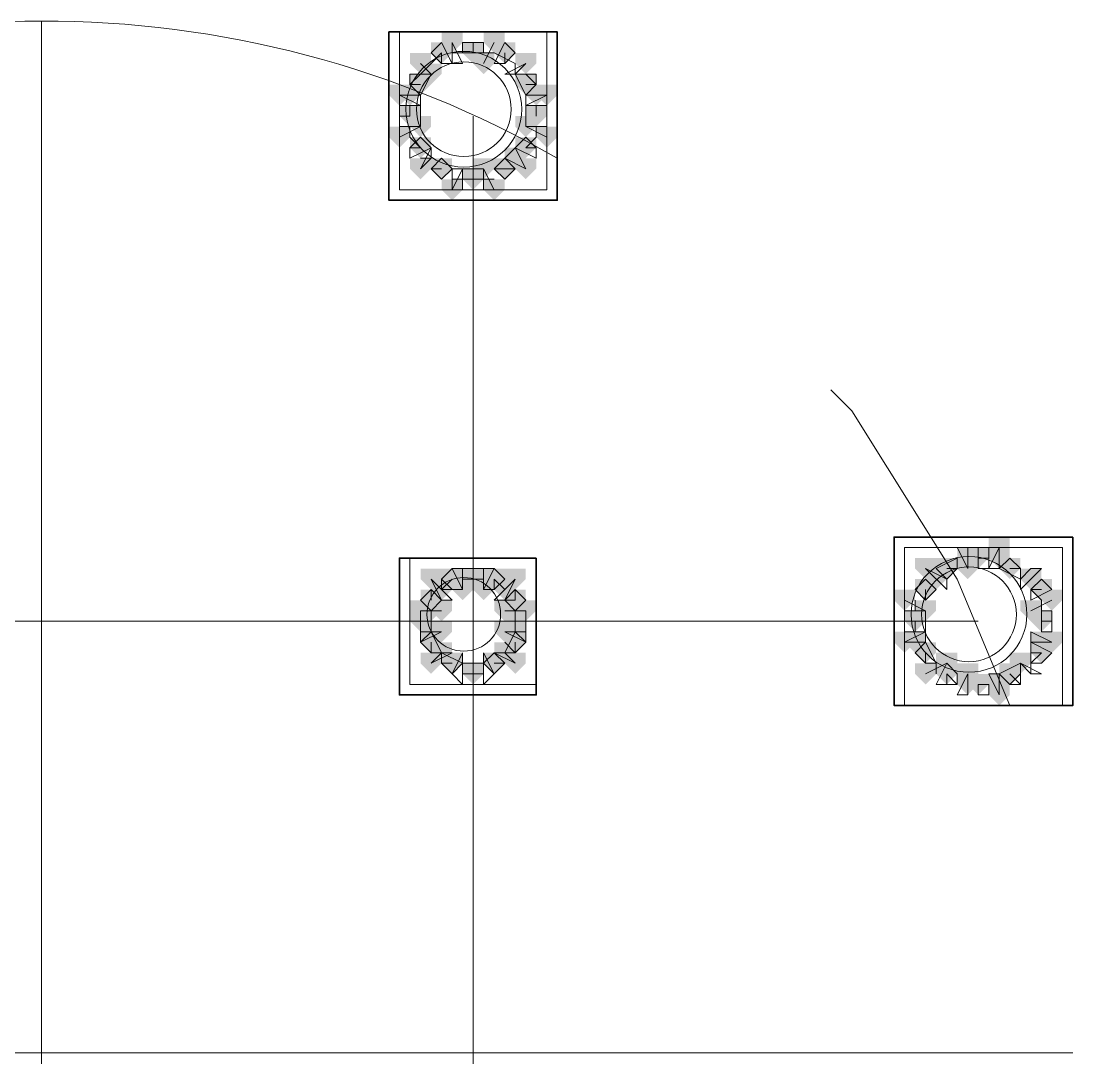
# Model space of a CAD drawing. Header units: millimetres. Extents: x 2315 to 4619, y 1334 to 1897.
# Drawn here: x 4045.9 to 4052.01, y 1541.67 to 1547.68 of the extents above; entities that cross this region are included whole.
import ezdxf

# ---------------------------------------------------------------- set-up
doc = ezdxf.new("R2010")
doc.units = ezdxf.units.MM
for name, color, linetype, true_color in [('PDF_10', 7, 'Continuous', 0x00b85c), ('PDF_AXIS', 7, 'Continuous', 0x00b85c), ('PDF_柱构件', 7, 'Continuous', 0x00b85c), ('PDF_转运站初步方案', 7, 'Continuous', 0x00b85c)]:
    doc.layers.add(name, color=color, linetype=linetype, true_color=true_color)
doc.layers.add('PDF_中心线层', color=1, linetype='Continuous')
doc.layers.add('PDF_粗实线层', color=7, linetype='Continuous')

msp = doc.modelspace()

# ---------------------------------------------------------------- hatches: boundary and pattern name
at = {"layer": 'PDF_10', "transparency": 33554559}
for points in [[(4048.3442, 1547.5601), (4048.2831, 1547.5601), (4048.2831, 1547.499), (4048.3442, 1547.4379), (4048.4053, 1547.499), (4048.4053, 1547.5601)], [(4048.3442, 1547.5601), (4048.2831, 1547.5601), (4048.2831, 1547.499), (4048.3442, 1547.4379), (4048.4053, 1547.499), (4048.4053, 1547.5601)], [(4048.5274, 1547.5601), (4048.4664, 1547.5601), (4048.4664, 1547.499), (4048.5274, 1547.4379), (4048.5885, 1547.499), (4048.5885, 1547.5601)], [(4048.5274, 1547.5601), (4048.4664, 1547.5601), (4048.4664, 1547.499), (4048.5274, 1547.4379), (4048.5885, 1547.499), (4048.5885, 1547.5601)], [(4048.7107, 1547.5601), (4048.6496, 1547.5601), (4048.6496, 1547.499), (4048.7107, 1547.4379), (4048.7718, 1547.499), (4048.7718, 1547.5601)], [(4048.7107, 1547.5601), (4048.6496, 1547.5601), (4048.6496, 1547.499), (4048.7107, 1547.4379), (4048.7718, 1547.499), (4048.7718, 1547.5601)], [(4048.222, 1547.3768), (4048.161, 1547.3768), (4048.161, 1547.3157), (4048.222, 1547.2547), (4048.2831, 1547.3157), (4048.2831, 1547.3768)], [(4048.222, 1547.3768), (4048.161, 1547.3768), (4048.161, 1547.3157), (4048.222, 1547.2547), (4048.2831, 1547.3157), (4048.2831, 1547.3768)], [(4048.8328, 1547.3768), (4048.7718, 1547.3768), (4048.7718, 1547.3157), (4048.8328, 1547.2547), (4048.8939, 1547.3157), (4048.8939, 1547.3768)], [(4048.8328, 1547.3768), (4048.7718, 1547.3768), (4048.7718, 1547.3157), (4048.8328, 1547.2547), (4048.8939, 1547.3157), (4048.8939, 1547.3768)], [(4048.161, 1547.1936), (4048.0999, 1547.1936), (4048.0999, 1547.1325), (4048.161, 1547.0714), (4048.222, 1547.1325), (4048.222, 1547.1936)], [(4048.161, 1547.1936), (4048.0999, 1547.1936), (4048.0999, 1547.1325), (4048.161, 1547.0714), (4048.222, 1547.1325), (4048.222, 1547.1936)], [(4048.8939, 1547.1936), (4048.8328, 1547.1936), (4048.8328, 1547.1325), (4048.8939, 1547.0714), (4048.955, 1547.1325), (4048.955, 1547.1936)], [(4048.8939, 1547.1936), (4048.8328, 1547.1936), (4048.8328, 1547.1325), (4048.8939, 1547.0714), (4048.955, 1547.1325), (4048.955, 1547.1936)], [(4048.8939, 1547.1936), (4048.8328, 1547.1936), (4048.8328, 1547.1325), (4048.8939, 1547.0714), (4048.955, 1547.1325), (4048.955, 1547.1936)], [(4048.222, 1547.0103), (4048.161, 1547.0103), (4048.161, 1546.9493), (4048.222, 1546.8882), (4048.2831, 1546.9493), (4048.2831, 1547.0103)], [(4048.222, 1547.0103), (4048.161, 1547.0103), (4048.161, 1546.9493), (4048.222, 1546.8882), (4048.2831, 1546.9493), (4048.2831, 1547.0103)], [(4048.8328, 1547.0103), (4048.7718, 1547.0103), (4048.7718, 1546.9493), (4048.8328, 1546.8882), (4048.8939, 1546.9493), (4048.8939, 1547.0103)], [(4048.8328, 1547.0103), (4048.7718, 1547.0103), (4048.7718, 1546.9493), (4048.8328, 1546.8882), (4048.8939, 1546.9493), (4048.8939, 1547.0103)], [(4048.3442, 1546.8882), (4048.2831, 1546.8882), (4048.2831, 1546.8271), (4048.3442, 1546.766), (4048.4053, 1546.8271), (4048.4053, 1546.8882)], [(4048.3442, 1546.8882), (4048.2831, 1546.8882), (4048.2831, 1546.8271), (4048.3442, 1546.766), (4048.4053, 1546.8271), (4048.4053, 1546.8882)], [(4048.3442, 1546.8882), (4048.2831, 1546.8882), (4048.2831, 1546.8271), (4048.3442, 1546.766), (4048.4053, 1546.8271), (4048.4053, 1546.8882)], [(4048.7107, 1546.8882), (4048.6496, 1546.8882), (4048.6496, 1546.8271), (4048.7107, 1546.766), (4048.7718, 1546.8271), (4048.7718, 1546.8882)], [(4048.7107, 1546.8882), (4048.6496, 1546.8882), (4048.6496, 1546.8271), (4048.7107, 1546.766), (4048.7718, 1546.8271), (4048.7718, 1546.8882)], [(4048.7107, 1546.8882), (4048.6496, 1546.8882), (4048.6496, 1546.8271), (4048.7107, 1546.766), (4048.7718, 1546.8271), (4048.7718, 1546.8882)], [(4048.5274, 1546.8271), (4048.4664, 1546.8271), (4048.4664, 1546.766), (4048.5274, 1546.7049), (4048.5885, 1546.766), (4048.5885, 1546.8271)], [(4048.5274, 1546.8271), (4048.4664, 1546.8271), (4048.4664, 1546.766), (4048.5274, 1546.7049), (4048.5885, 1546.766), (4048.5885, 1546.8271)], [(4048.5274, 1546.8271), (4048.4664, 1546.8271), (4048.4664, 1546.766), (4048.5274, 1546.7049), (4048.5885, 1546.766), (4048.5885, 1546.8271)], [(4051.4593, 1544.6282), (4051.3983, 1544.6282), (4051.3983, 1544.5671), (4051.4593, 1544.506), (4051.5204, 1544.5671), (4051.5204, 1544.6282)], [(4051.4593, 1544.6282), (4051.3983, 1544.6282), (4051.3983, 1544.5671), (4051.4593, 1544.506), (4051.5204, 1544.5671), (4051.5204, 1544.6282)], [(4051.4593, 1544.6282), (4051.3983, 1544.6282), (4051.3983, 1544.5671), (4051.4593, 1544.506), (4051.5204, 1544.5671), (4051.5204, 1544.6282)], [(4051.2761, 1544.5671), (4051.215, 1544.5671), (4051.215, 1544.506), (4051.2761, 1544.4449), (4051.3372, 1544.506), (4051.3372, 1544.5671)], [(4051.2761, 1544.5671), (4051.215, 1544.5671), (4051.215, 1544.506), (4051.2761, 1544.4449), (4051.3372, 1544.506), (4051.3372, 1544.5671)], [(4051.2761, 1544.5671), (4051.215, 1544.5671), (4051.215, 1544.506), (4051.2761, 1544.4449), (4051.3372, 1544.506), (4051.3372, 1544.5671)], [(4051.6426, 1544.5671), (4051.5815, 1544.5671), (4051.5815, 1544.506), (4051.6426, 1544.4449), (4051.7037, 1544.506), (4051.7037, 1544.5671)], [(4051.6426, 1544.5671), (4051.5815, 1544.5671), (4051.5815, 1544.506), (4051.6426, 1544.4449), (4051.7037, 1544.506), (4051.7037, 1544.5671)], [(4048.4053, 1544.506), (4048.3442, 1544.506), (4048.3442, 1544.4449), (4048.4053, 1544.3839), (4048.4664, 1544.4449), (4048.4664, 1544.506)], [(4048.4053, 1544.506), (4048.3442, 1544.506), (4048.3442, 1544.4449), (4048.4053, 1544.3839), (4048.4664, 1544.4449), (4048.4664, 1544.506)], [(4048.5274, 1544.506), (4048.4664, 1544.506), (4048.4664, 1544.4449), (4048.5274, 1544.3839), (4048.5885, 1544.4449), (4048.5885, 1544.506)], [(4048.5274, 1544.506), (4048.4664, 1544.506), (4048.4664, 1544.4449), (4048.5274, 1544.3839), (4048.5885, 1544.4449), (4048.5885, 1544.506)], [(4048.6496, 1544.506), (4048.5885, 1544.506), (4048.5885, 1544.4449), (4048.6496, 1544.3839), (4048.7107, 1544.4449), (4048.7107, 1544.506)], [(4048.6496, 1544.506), (4048.5885, 1544.506), (4048.5885, 1544.4449), (4048.6496, 1544.3839), (4048.7107, 1544.4449), (4048.7107, 1544.506)], [(4051.1539, 1544.4449), (4051.0929, 1544.4449), (4051.0929, 1544.3839), (4051.1539, 1544.3228), (4051.215, 1544.3839), (4051.215, 1544.4449)], [(4051.1539, 1544.4449), (4051.0929, 1544.4449), (4051.0929, 1544.3839), (4051.1539, 1544.3228), (4051.215, 1544.3839), (4051.215, 1544.4449)], [(4051.1539, 1544.4449), (4051.0929, 1544.4449), (4051.0929, 1544.3839), (4051.1539, 1544.3228), (4051.215, 1544.3839), (4051.215, 1544.4449)], [(4051.8258, 1544.4449), (4051.7647, 1544.4449), (4051.7647, 1544.3839), (4051.8258, 1544.3228), (4051.8869, 1544.3839), (4051.8869, 1544.4449)], [(4051.8258, 1544.4449), (4051.7647, 1544.4449), (4051.7647, 1544.3839), (4051.8258, 1544.3228), (4051.8869, 1544.3839), (4051.8869, 1544.4449)], [(4048.2831, 1544.3839), (4048.222, 1544.3839), (4048.222, 1544.3228), (4048.2831, 1544.2617), (4048.3442, 1544.3228), (4048.3442, 1544.3839)], [(4048.2831, 1544.3839), (4048.222, 1544.3839), (4048.222, 1544.3228), (4048.2831, 1544.2617), (4048.3442, 1544.3228), (4048.3442, 1544.3839)], [(4048.2831, 1544.3839), (4048.222, 1544.3839), (4048.222, 1544.3228), (4048.2831, 1544.2617), (4048.3442, 1544.3228), (4048.3442, 1544.3839)], [(4048.7718, 1544.3839), (4048.7107, 1544.3839), (4048.7107, 1544.3228), (4048.7718, 1544.2617), (4048.8328, 1544.3228), (4048.8328, 1544.3839)], [(4048.7718, 1544.3839), (4048.7107, 1544.3839), (4048.7107, 1544.3228), (4048.7718, 1544.2617), (4048.8328, 1544.3228), (4048.8328, 1544.3839)], [(4048.222, 1544.2617), (4048.161, 1544.2617), (4048.161, 1544.2006), (4048.222, 1544.1395), (4048.2831, 1544.2006), (4048.2831, 1544.2617)], [(4048.222, 1544.2617), (4048.161, 1544.2617), (4048.161, 1544.2006), (4048.222, 1544.1395), (4048.2831, 1544.2006), (4048.2831, 1544.2617)], [(4048.7718, 1544.2617), (4048.7107, 1544.2617), (4048.7107, 1544.2006), (4048.7718, 1544.1395), (4048.8328, 1544.2006), (4048.8328, 1544.2617)], [(4048.7718, 1544.2617), (4048.7107, 1544.2617), (4048.7107, 1544.2006), (4048.7718, 1544.1395), (4048.8328, 1544.2006), (4048.8328, 1544.2617)], [(4051.0929, 1544.2617), (4051.0318, 1544.2617), (4051.0318, 1544.2006), (4051.0929, 1544.1395), (4051.1539, 1544.2006), (4051.1539, 1544.2617)], [(4051.0929, 1544.2617), (4051.0318, 1544.2617), (4051.0318, 1544.2006), (4051.0929, 1544.1395), (4051.1539, 1544.2006), (4051.1539, 1544.2617)], [(4051.8258, 1544.2617), (4051.7647, 1544.2617), (4051.7647, 1544.2006), (4051.8258, 1544.1395), (4051.8869, 1544.2006), (4051.8869, 1544.2617)], [(4051.8258, 1544.2617), (4051.7647, 1544.2617), (4051.7647, 1544.2006), (4051.8258, 1544.1395), (4051.8869, 1544.2006), (4051.8869, 1544.2617)], [(4048.2831, 1544.1395), (4048.222, 1544.1395), (4048.222, 1544.0784), (4048.2831, 1544.0174), (4048.3442, 1544.0784), (4048.3442, 1544.1395)], [(4048.2831, 1544.1395), (4048.222, 1544.1395), (4048.222, 1544.0784), (4048.2831, 1544.0174), (4048.3442, 1544.0784), (4048.3442, 1544.1395)], [(4048.7718, 1544.1395), (4048.7107, 1544.1395), (4048.7107, 1544.0784), (4048.7718, 1544.0174), (4048.8328, 1544.0784), (4048.8328, 1544.1395)], [(4048.7718, 1544.1395), (4048.7107, 1544.1395), (4048.7107, 1544.0784), (4048.7718, 1544.0174), (4048.8328, 1544.0784), (4048.8328, 1544.1395)], [(4051.1539, 1544.0784), (4051.0929, 1544.0784), (4051.0929, 1544.0174), (4051.1539, 1543.9563), (4051.215, 1544.0174), (4051.215, 1544.0784)], [(4051.1539, 1544.0784), (4051.0929, 1544.0784), (4051.0929, 1544.0174), (4051.1539, 1543.9563), (4051.215, 1544.0174), (4051.215, 1544.0784)], [(4051.1539, 1544.0784), (4051.0929, 1544.0784), (4051.0929, 1544.0174), (4051.1539, 1543.9563), (4051.215, 1544.0174), (4051.215, 1544.0784)], [(4051.8258, 1544.0784), (4051.7647, 1544.0784), (4051.7647, 1544.0174), (4051.8258, 1543.9563), (4051.8869, 1544.0174), (4051.8869, 1544.0784)], [(4051.8258, 1544.0784), (4051.7647, 1544.0784), (4051.7647, 1544.0174), (4051.8258, 1543.9563), (4051.8869, 1544.0174), (4051.8869, 1544.0784)], [(4048.4053, 1544.0174), (4048.3442, 1544.0174), (4048.3442, 1543.9563), (4048.4053, 1543.8952), (4048.4664, 1543.9563), (4048.4664, 1544.0174)], [(4048.4053, 1544.0174), (4048.3442, 1544.0174), (4048.3442, 1543.9563), (4048.4053, 1543.8952), (4048.4664, 1543.9563), (4048.4664, 1544.0174)], [(4048.6496, 1544.0174), (4048.5885, 1544.0174), (4048.5885, 1543.9563), (4048.6496, 1543.8952), (4048.7107, 1543.9563), (4048.7107, 1544.0174)], [(4048.6496, 1544.0174), (4048.5885, 1544.0174), (4048.5885, 1543.9563), (4048.6496, 1543.8952), (4048.7107, 1543.9563), (4048.7107, 1544.0174)], [(4048.6496, 1544.0174), (4048.5885, 1544.0174), (4048.5885, 1543.9563), (4048.6496, 1543.8952), (4048.7107, 1543.9563), (4048.7107, 1544.0174)], [(4048.5274, 1543.9563), (4048.4664, 1543.9563), (4048.4664, 1543.8952), (4048.5274, 1543.8341), (4048.5885, 1543.8952), (4048.5885, 1543.9563)], [(4048.5274, 1543.9563), (4048.4664, 1543.9563), (4048.4664, 1543.8952), (4048.5274, 1543.8341), (4048.5885, 1543.8952), (4048.5885, 1543.9563)], [(4051.2761, 1543.9563), (4051.215, 1543.9563), (4051.215, 1543.8952), (4051.2761, 1543.8341), (4051.3372, 1543.8952), (4051.3372, 1543.9563)], [(4051.2761, 1543.9563), (4051.215, 1543.9563), (4051.215, 1543.8952), (4051.2761, 1543.8341), (4051.3372, 1543.8952), (4051.3372, 1543.9563)], [(4051.6426, 1543.9563), (4051.5815, 1543.9563), (4051.5815, 1543.8952), (4051.6426, 1543.8341), (4051.7037, 1543.8952), (4051.7037, 1543.9563)], [(4051.6426, 1543.9563), (4051.5815, 1543.9563), (4051.5815, 1543.8952), (4051.6426, 1543.8341), (4051.7037, 1543.8952), (4051.7037, 1543.9563)], [(4051.4593, 1543.8952), (4051.3983, 1543.8952), (4051.3983, 1543.8341), (4051.4593, 1543.773), (4051.5204, 1543.8341), (4051.5204, 1543.8952)], [(4051.4593, 1543.8952), (4051.3983, 1543.8952), (4051.3983, 1543.8341), (4051.4593, 1543.773), (4051.5204, 1543.8341), (4051.5204, 1543.8952)]]:
    msp.add_hatch(color=256, dxfattribs=at).paths.add_polyline_path(points)
at = {"layer": 'PDF_柱构件', "transparency": 33554559}
for points in [[(4048.4053, 1547.6211), (4048.3442, 1547.6211), (4048.3442, 1547.5601), (4048.4053, 1547.499), (4048.4664, 1547.5601), (4048.4664, 1547.6211)], [(4048.6496, 1547.6211), (4048.5885, 1547.6211), (4048.5885, 1547.5601), (4048.6496, 1547.499), (4048.7107, 1547.5601), (4048.7107, 1547.6211)], [(4048.222, 1547.499), (4048.161, 1547.499), (4048.161, 1547.4379), (4048.222, 1547.3768), (4048.2831, 1547.4379), (4048.2831, 1547.499)], [(4048.5885, 1547.499), (4048.5274, 1547.499), (4048.5274, 1547.4379), (4048.5885, 1547.3768), (4048.6496, 1547.4379), (4048.6496, 1547.499)], [(4048.8328, 1547.499), (4048.7718, 1547.499), (4048.7718, 1547.4379), (4048.8328, 1547.3768), (4048.8939, 1547.4379), (4048.8939, 1547.499)], [(4048.2831, 1547.4379), (4048.222, 1547.4379), (4048.222, 1547.3768), (4048.2831, 1547.3157), (4048.3442, 1547.3768), (4048.3442, 1547.4379)], [(4048.0999, 1547.3157), (4048.0388, 1547.3157), (4048.0388, 1547.2547), (4048.0999, 1547.1936), (4048.161, 1547.2547), (4048.161, 1547.3157)], [(4048.161, 1547.3157), (4048.0999, 1547.3157), (4048.0999, 1547.2547), (4048.161, 1547.1936), (4048.222, 1547.2547), (4048.222, 1547.3157)], [(4048.8939, 1547.3157), (4048.8328, 1547.3157), (4048.8328, 1547.2547), (4048.8939, 1547.1936), (4048.955, 1547.2547), (4048.955, 1547.3157)], [(4048.955, 1547.3157), (4048.8939, 1547.3157), (4048.8939, 1547.2547), (4048.955, 1547.1936), (4049.0161, 1547.2547), (4049.0161, 1547.3157)], [(4048.222, 1547.1325), (4048.161, 1547.1325), (4048.161, 1547.0714), (4048.222, 1547.0103), (4048.2831, 1547.0714), (4048.2831, 1547.1325)], [(4048.8328, 1547.1325), (4048.7718, 1547.1325), (4048.7718, 1547.0714), (4048.8328, 1547.0103), (4048.8939, 1547.0714), (4048.8939, 1547.1325)], [(4048.0999, 1547.0714), (4048.0388, 1547.0714), (4048.0388, 1547.0103), (4048.0999, 1546.9493), (4048.161, 1547.0103), (4048.161, 1547.0714)], [(4048.955, 1547.0714), (4048.8939, 1547.0714), (4048.8939, 1547.0103), (4048.955, 1546.9493), (4049.0161, 1547.0103), (4049.0161, 1547.0714)], [(4048.7718, 1546.9493), (4048.7107, 1546.9493), (4048.7107, 1546.8882), (4048.7718, 1546.8271), (4048.8328, 1546.8882), (4048.8328, 1546.9493)], [(4048.222, 1546.8882), (4048.161, 1546.8882), (4048.161, 1546.8271), (4048.222, 1546.766), (4048.2831, 1546.8271), (4048.2831, 1546.8882)], [(4048.5885, 1546.8882), (4048.5274, 1546.8882), (4048.5274, 1546.8271), (4048.5885, 1546.766), (4048.6496, 1546.8271), (4048.6496, 1546.8882)], [(4048.8328, 1546.8882), (4048.7718, 1546.8882), (4048.7718, 1546.8271), (4048.8328, 1546.766), (4048.8939, 1546.8271), (4048.8939, 1546.8882)], [(4048.4053, 1546.766), (4048.3442, 1546.766), (4048.3442, 1546.7049), (4048.4053, 1546.6439), (4048.4664, 1546.7049), (4048.4664, 1546.766)], [(4048.6496, 1546.766), (4048.5885, 1546.766), (4048.5885, 1546.7049), (4048.6496, 1546.6439), (4048.7107, 1546.7049), (4048.7107, 1546.766)], [(4051.5815, 1544.6893), (4051.5204, 1544.6893), (4051.5204, 1544.6282), (4051.5815, 1544.5671), (4051.6426, 1544.6282), (4051.6426, 1544.6893)], [(4051.3983, 1544.6282), (4051.3372, 1544.6282), (4051.3372, 1544.5671), (4051.3983, 1544.506), (4051.4593, 1544.5671), (4051.4593, 1544.6282)], [(4051.5815, 1544.6282), (4051.5204, 1544.6282), (4051.5204, 1544.5671), (4051.5815, 1544.506), (4051.6426, 1544.5671), (4051.6426, 1544.6282)], [(4051.1539, 1544.5671), (4051.0929, 1544.5671), (4051.0929, 1544.506), (4051.1539, 1544.4449), (4051.215, 1544.506), (4051.215, 1544.5671)], [(4051.3983, 1544.5671), (4051.3372, 1544.5671), (4051.3372, 1544.506), (4051.3983, 1544.4449), (4051.4593, 1544.506), (4051.4593, 1544.5671)], [(4048.2831, 1544.506), (4048.222, 1544.506), (4048.222, 1544.4449), (4048.2831, 1544.3839), (4048.3442, 1544.4449), (4048.3442, 1544.506)], [(4048.4664, 1544.506), (4048.4053, 1544.506), (4048.4053, 1544.4449), (4048.4664, 1544.3839), (4048.5274, 1544.4449), (4048.5274, 1544.506)], [(4048.5885, 1544.506), (4048.5274, 1544.506), (4048.5274, 1544.4449), (4048.5885, 1544.3839), (4048.6496, 1544.4449), (4048.6496, 1544.506)], [(4048.7718, 1544.506), (4048.7107, 1544.506), (4048.7107, 1544.4449), (4048.7718, 1544.3839), (4048.8328, 1544.4449), (4048.8328, 1544.506)], [(4051.215, 1544.506), (4051.1539, 1544.506), (4051.1539, 1544.4449), (4051.215, 1544.3839), (4051.2761, 1544.4449), (4051.2761, 1544.506)], [(4051.7647, 1544.506), (4051.7037, 1544.506), (4051.7037, 1544.4449), (4051.7647, 1544.3839), (4051.8258, 1544.4449), (4051.8258, 1544.506)], [(4048.3442, 1544.4449), (4048.2831, 1544.4449), (4048.2831, 1544.3839), (4048.3442, 1544.3228), (4048.4053, 1544.3839), (4048.4053, 1544.4449)], [(4048.4664, 1544.4449), (4048.4053, 1544.4449), (4048.4053, 1544.3839), (4048.4664, 1544.3228), (4048.5274, 1544.3839), (4048.5274, 1544.4449)], [(4048.5885, 1544.4449), (4048.5274, 1544.4449), (4048.5274, 1544.3839), (4048.5885, 1544.3228), (4048.6496, 1544.3839), (4048.6496, 1544.4449)], [(4048.7107, 1544.4449), (4048.6496, 1544.4449), (4048.6496, 1544.3839), (4048.7107, 1544.3228), (4048.7718, 1544.3839), (4048.7718, 1544.4449)], [(4051.0318, 1544.3839), (4050.9707, 1544.3839), (4050.9707, 1544.3228), (4051.0318, 1544.2617), (4051.0929, 1544.3228), (4051.0929, 1544.3839)], [(4051.8869, 1544.3839), (4051.8258, 1544.3839), (4051.8258, 1544.3228), (4051.8869, 1544.2617), (4051.948, 1544.3228), (4051.948, 1544.3839)], [(4048.222, 1544.3228), (4048.161, 1544.3228), (4048.161, 1544.2617), (4048.222, 1544.2006), (4048.2831, 1544.2617), (4048.2831, 1544.3228)], [(4048.2831, 1544.3228), (4048.222, 1544.3228), (4048.222, 1544.2617), (4048.2831, 1544.2006), (4048.3442, 1544.2617), (4048.3442, 1544.3228)], [(4048.3442, 1544.3228), (4048.2831, 1544.3228), (4048.2831, 1544.2617), (4048.3442, 1544.2006), (4048.4053, 1544.2617), (4048.4053, 1544.3228)], [(4048.7107, 1544.3228), (4048.6496, 1544.3228), (4048.6496, 1544.2617), (4048.7107, 1544.2006), (4048.7718, 1544.2617), (4048.7718, 1544.3228)], [(4048.7718, 1544.3228), (4048.7107, 1544.3228), (4048.7107, 1544.2617), (4048.7718, 1544.2006), (4048.8328, 1544.2617), (4048.8328, 1544.3228)], [(4048.8328, 1544.3228), (4048.7718, 1544.3228), (4048.7718, 1544.2617), (4048.8328, 1544.2006), (4048.8939, 1544.2617), (4048.8939, 1544.3228)], [(4051.1539, 1544.3228), (4051.0929, 1544.3228), (4051.0929, 1544.2617), (4051.1539, 1544.2006), (4051.215, 1544.2617), (4051.215, 1544.3228)], [(4051.7647, 1544.3228), (4051.7037, 1544.3228), (4051.7037, 1544.2617), (4051.7647, 1544.2006), (4051.8258, 1544.2617), (4051.8258, 1544.3228)], [(4048.2831, 1544.2006), (4048.222, 1544.2006), (4048.222, 1544.1395), (4048.2831, 1544.0784), (4048.3442, 1544.1395), (4048.3442, 1544.2006)], [(4048.3442, 1544.2006), (4048.2831, 1544.2006), (4048.2831, 1544.1395), (4048.3442, 1544.0784), (4048.4053, 1544.1395), (4048.4053, 1544.2006)], [(4048.7107, 1544.2006), (4048.6496, 1544.2006), (4048.6496, 1544.1395), (4048.7107, 1544.0784), (4048.7718, 1544.1395), (4048.7718, 1544.2006)], [(4048.7718, 1544.2006), (4048.7107, 1544.2006), (4048.7107, 1544.1395), (4048.7718, 1544.0784), (4048.8328, 1544.1395), (4048.8328, 1544.2006)], [(4051.0318, 1544.1395), (4050.9707, 1544.1395), (4050.9707, 1544.0784), (4051.0318, 1544.0174), (4051.0929, 1544.0784), (4051.0929, 1544.1395)], [(4051.0929, 1544.1395), (4051.0318, 1544.1395), (4051.0318, 1544.0784), (4051.0929, 1544.0174), (4051.1539, 1544.0784), (4051.1539, 1544.1395)], [(4051.8258, 1544.1395), (4051.7647, 1544.1395), (4051.7647, 1544.0784), (4051.8258, 1544.0174), (4051.8869, 1544.0784), (4051.8869, 1544.1395)], [(4051.8869, 1544.1395), (4051.8258, 1544.1395), (4051.8258, 1544.0784), (4051.8869, 1544.0174), (4051.948, 1544.0784), (4051.948, 1544.1395)], [(4048.3442, 1544.0784), (4048.2831, 1544.0784), (4048.2831, 1544.0174), (4048.3442, 1543.9563), (4048.4053, 1544.0174), (4048.4053, 1544.0784)], [(4048.7107, 1544.0784), (4048.6496, 1544.0784), (4048.6496, 1544.0174), (4048.7107, 1543.9563), (4048.7718, 1544.0174), (4048.7718, 1544.0784)], [(4048.2831, 1544.0174), (4048.222, 1544.0174), (4048.222, 1543.9563), (4048.2831, 1543.8952), (4048.3442, 1543.9563), (4048.3442, 1544.0174)], [(4048.7718, 1544.0174), (4048.7107, 1544.0174), (4048.7107, 1543.9563), (4048.7718, 1543.8952), (4048.8328, 1543.9563), (4048.8328, 1544.0174)], [(4051.2761, 1544.0174), (4051.215, 1544.0174), (4051.215, 1543.9563), (4051.2761, 1543.8952), (4051.3372, 1543.9563), (4051.3372, 1544.0174)], [(4051.7037, 1544.0174), (4051.6426, 1544.0174), (4051.6426, 1543.9563), (4051.7037, 1543.8952), (4051.7647, 1543.9563), (4051.7647, 1544.0174)], [(4051.1539, 1543.9563), (4051.0929, 1543.9563), (4051.0929, 1543.8952), (4051.1539, 1543.8341), (4051.215, 1543.8952), (4051.215, 1543.9563)], [(4051.3983, 1543.9563), (4051.3372, 1543.9563), (4051.3372, 1543.8952), (4051.3983, 1543.8341), (4051.4593, 1543.8952), (4051.4593, 1543.9563)], [(4051.3983, 1543.8952), (4051.3372, 1543.8952), (4051.3372, 1543.8341), (4051.3983, 1543.773), (4051.4593, 1543.8341), (4051.4593, 1543.8952)], [(4051.5815, 1543.8952), (4051.5204, 1543.8952), (4051.5204, 1543.8341), (4051.5815, 1543.773), (4051.6426, 1543.8341), (4051.6426, 1543.8952)], [(4051.5815, 1543.8341), (4051.5204, 1543.8341), (4051.5204, 1543.773), (4051.5815, 1543.712), (4051.6426, 1543.773), (4051.6426, 1543.8341)]]:
    msp.add_hatch(color=256, dxfattribs=at).paths.add_polyline_path(points)
at = {"layer": 'PDF_转运站初步方案', "transparency": 33554559}
for points in [[(4048.3442, 1547.5601), (4048.2831, 1547.5601), (4048.2831, 1547.499), (4048.3442, 1547.4379), (4048.4053, 1547.499), (4048.4053, 1547.5601)], [(4048.3442, 1547.5601), (4048.2831, 1547.5601), (4048.2831, 1547.499), (4048.3442, 1547.4379), (4048.4053, 1547.499), (4048.4053, 1547.5601)], [(4048.5274, 1547.5601), (4048.4664, 1547.5601), (4048.4664, 1547.499), (4048.5274, 1547.4379), (4048.5885, 1547.499), (4048.5885, 1547.5601)], [(4048.5274, 1547.5601), (4048.4664, 1547.5601), (4048.4664, 1547.499), (4048.5274, 1547.4379), (4048.5885, 1547.499), (4048.5885, 1547.5601)], [(4048.7107, 1547.5601), (4048.6496, 1547.5601), (4048.6496, 1547.499), (4048.7107, 1547.4379), (4048.7718, 1547.499), (4048.7718, 1547.5601)], [(4048.7107, 1547.5601), (4048.6496, 1547.5601), (4048.6496, 1547.499), (4048.7107, 1547.4379), (4048.7718, 1547.499), (4048.7718, 1547.5601)], [(4048.222, 1547.3768), (4048.161, 1547.3768), (4048.161, 1547.3157), (4048.222, 1547.2547), (4048.2831, 1547.3157), (4048.2831, 1547.3768)], [(4048.222, 1547.3768), (4048.161, 1547.3768), (4048.161, 1547.3157), (4048.222, 1547.2547), (4048.2831, 1547.3157), (4048.2831, 1547.3768)], [(4048.8328, 1547.3768), (4048.7718, 1547.3768), (4048.7718, 1547.3157), (4048.8328, 1547.2547), (4048.8939, 1547.3157), (4048.8939, 1547.3768)], [(4048.8328, 1547.3768), (4048.7718, 1547.3768), (4048.7718, 1547.3157), (4048.8328, 1547.2547), (4048.8939, 1547.3157), (4048.8939, 1547.3768)], [(4048.161, 1547.1936), (4048.0999, 1547.1936), (4048.0999, 1547.1325), (4048.161, 1547.0714), (4048.222, 1547.1325), (4048.222, 1547.1936)], [(4048.161, 1547.1936), (4048.0999, 1547.1936), (4048.0999, 1547.1325), (4048.161, 1547.0714), (4048.222, 1547.1325), (4048.222, 1547.1936)], [(4048.8939, 1547.1936), (4048.8328, 1547.1936), (4048.8328, 1547.1325), (4048.8939, 1547.0714), (4048.955, 1547.1325), (4048.955, 1547.1936)], [(4048.8939, 1547.1936), (4048.8328, 1547.1936), (4048.8328, 1547.1325), (4048.8939, 1547.0714), (4048.955, 1547.1325), (4048.955, 1547.1936)], [(4048.222, 1547.0103), (4048.161, 1547.0103), (4048.161, 1546.9493), (4048.222, 1546.8882), (4048.2831, 1546.9493), (4048.2831, 1547.0103)], [(4048.222, 1547.0103), (4048.161, 1547.0103), (4048.161, 1546.9493), (4048.222, 1546.8882), (4048.2831, 1546.9493), (4048.2831, 1547.0103)], [(4048.8328, 1547.0103), (4048.7718, 1547.0103), (4048.7718, 1546.9493), (4048.8328, 1546.8882), (4048.8939, 1546.9493), (4048.8939, 1547.0103)], [(4048.8328, 1547.0103), (4048.7718, 1547.0103), (4048.7718, 1546.9493), (4048.8328, 1546.8882), (4048.8939, 1546.9493), (4048.8939, 1547.0103)], [(4048.3442, 1546.8882), (4048.2831, 1546.8882), (4048.2831, 1546.8271), (4048.3442, 1546.766), (4048.4053, 1546.8271), (4048.4053, 1546.8882)], [(4048.3442, 1546.8882), (4048.2831, 1546.8882), (4048.2831, 1546.8271), (4048.3442, 1546.766), (4048.4053, 1546.8271), (4048.4053, 1546.8882)], [(4048.7107, 1546.8882), (4048.6496, 1546.8882), (4048.6496, 1546.8271), (4048.7107, 1546.766), (4048.7718, 1546.8271), (4048.7718, 1546.8882)], [(4048.7107, 1546.8882), (4048.6496, 1546.8882), (4048.6496, 1546.8271), (4048.7107, 1546.766), (4048.7718, 1546.8271), (4048.7718, 1546.8882)], [(4048.5274, 1546.8271), (4048.4664, 1546.8271), (4048.4664, 1546.766), (4048.5274, 1546.7049), (4048.5885, 1546.766), (4048.5885, 1546.8271)], [(4048.5274, 1546.8271), (4048.4664, 1546.8271), (4048.4664, 1546.766), (4048.5274, 1546.7049), (4048.5885, 1546.766), (4048.5885, 1546.8271)], [(4051.4593, 1544.6282), (4051.3983, 1544.6282), (4051.3983, 1544.5671), (4051.4593, 1544.506), (4051.5204, 1544.5671), (4051.5204, 1544.6282)], [(4051.4593, 1544.6282), (4051.3983, 1544.6282), (4051.3983, 1544.5671), (4051.4593, 1544.506), (4051.5204, 1544.5671), (4051.5204, 1544.6282)], [(4051.2761, 1544.5671), (4051.215, 1544.5671), (4051.215, 1544.506), (4051.2761, 1544.4449), (4051.3372, 1544.506), (4051.3372, 1544.5671)], [(4051.2761, 1544.5671), (4051.215, 1544.5671), (4051.215, 1544.506), (4051.2761, 1544.4449), (4051.3372, 1544.506), (4051.3372, 1544.5671)], [(4051.6426, 1544.5671), (4051.5815, 1544.5671), (4051.5815, 1544.506), (4051.6426, 1544.4449), (4051.7037, 1544.506), (4051.7037, 1544.5671)], [(4051.6426, 1544.5671), (4051.5815, 1544.5671), (4051.5815, 1544.506), (4051.6426, 1544.4449), (4051.7037, 1544.506), (4051.7037, 1544.5671)], [(4048.4053, 1544.506), (4048.3442, 1544.506), (4048.3442, 1544.4449), (4048.4053, 1544.3839), (4048.4664, 1544.4449), (4048.4664, 1544.506)], [(4048.4053, 1544.506), (4048.3442, 1544.506), (4048.3442, 1544.4449), (4048.4053, 1544.3839), (4048.4664, 1544.4449), (4048.4664, 1544.506)], [(4048.5274, 1544.506), (4048.4664, 1544.506), (4048.4664, 1544.4449), (4048.5274, 1544.3839), (4048.5885, 1544.4449), (4048.5885, 1544.506)], [(4048.5274, 1544.506), (4048.4664, 1544.506), (4048.4664, 1544.4449), (4048.5274, 1544.3839), (4048.5885, 1544.4449), (4048.5885, 1544.506)], [(4048.6496, 1544.506), (4048.5885, 1544.506), (4048.5885, 1544.4449), (4048.6496, 1544.3839), (4048.7107, 1544.4449), (4048.7107, 1544.506)], [(4048.6496, 1544.506), (4048.5885, 1544.506), (4048.5885, 1544.4449), (4048.6496, 1544.3839), (4048.7107, 1544.4449), (4048.7107, 1544.506)], [(4051.1539, 1544.4449), (4051.0929, 1544.4449), (4051.0929, 1544.3839), (4051.1539, 1544.3228), (4051.215, 1544.3839), (4051.215, 1544.4449)], [(4051.1539, 1544.4449), (4051.0929, 1544.4449), (4051.0929, 1544.3839), (4051.1539, 1544.3228), (4051.215, 1544.3839), (4051.215, 1544.4449)], [(4051.8258, 1544.4449), (4051.7647, 1544.4449), (4051.7647, 1544.3839), (4051.8258, 1544.3228), (4051.8869, 1544.3839), (4051.8869, 1544.4449)], [(4051.8258, 1544.4449), (4051.7647, 1544.4449), (4051.7647, 1544.3839), (4051.8258, 1544.3228), (4051.8869, 1544.3839), (4051.8869, 1544.4449)], [(4048.2831, 1544.3839), (4048.222, 1544.3839), (4048.222, 1544.3228), (4048.2831, 1544.2617), (4048.3442, 1544.3228), (4048.3442, 1544.3839)], [(4048.2831, 1544.3839), (4048.222, 1544.3839), (4048.222, 1544.3228), (4048.2831, 1544.2617), (4048.3442, 1544.3228), (4048.3442, 1544.3839)], [(4048.7718, 1544.3839), (4048.7107, 1544.3839), (4048.7107, 1544.3228), (4048.7718, 1544.2617), (4048.8328, 1544.3228), (4048.8328, 1544.3839)], [(4048.7718, 1544.3839), (4048.7107, 1544.3839), (4048.7107, 1544.3228), (4048.7718, 1544.2617), (4048.8328, 1544.3228), (4048.8328, 1544.3839)], [(4048.222, 1544.2617), (4048.161, 1544.2617), (4048.161, 1544.2006), (4048.222, 1544.1395), (4048.2831, 1544.2006), (4048.2831, 1544.2617)], [(4048.222, 1544.2617), (4048.161, 1544.2617), (4048.161, 1544.2006), (4048.222, 1544.1395), (4048.2831, 1544.2006), (4048.2831, 1544.2617)], [(4048.7718, 1544.2617), (4048.7107, 1544.2617), (4048.7107, 1544.2006), (4048.7718, 1544.1395), (4048.8328, 1544.2006), (4048.8328, 1544.2617)], [(4048.7718, 1544.2617), (4048.7107, 1544.2617), (4048.7107, 1544.2006), (4048.7718, 1544.1395), (4048.8328, 1544.2006), (4048.8328, 1544.2617)], [(4051.0929, 1544.2617), (4051.0318, 1544.2617), (4051.0318, 1544.2006), (4051.0929, 1544.1395), (4051.1539, 1544.2006), (4051.1539, 1544.2617)], [(4051.0929, 1544.2617), (4051.0318, 1544.2617), (4051.0318, 1544.2006), (4051.0929, 1544.1395), (4051.1539, 1544.2006), (4051.1539, 1544.2617)], [(4051.8258, 1544.2617), (4051.7647, 1544.2617), (4051.7647, 1544.2006), (4051.8258, 1544.1395), (4051.8869, 1544.2006), (4051.8869, 1544.2617)], [(4051.8258, 1544.2617), (4051.7647, 1544.2617), (4051.7647, 1544.2006), (4051.8258, 1544.1395), (4051.8869, 1544.2006), (4051.8869, 1544.2617)], [(4048.2831, 1544.1395), (4048.222, 1544.1395), (4048.222, 1544.0784), (4048.2831, 1544.0174), (4048.3442, 1544.0784), (4048.3442, 1544.1395)], [(4048.2831, 1544.1395), (4048.222, 1544.1395), (4048.222, 1544.0784), (4048.2831, 1544.0174), (4048.3442, 1544.0784), (4048.3442, 1544.1395)], [(4048.7718, 1544.1395), (4048.7107, 1544.1395), (4048.7107, 1544.0784), (4048.7718, 1544.0174), (4048.8328, 1544.0784), (4048.8328, 1544.1395)], [(4048.7718, 1544.1395), (4048.7107, 1544.1395), (4048.7107, 1544.0784), (4048.7718, 1544.0174), (4048.8328, 1544.0784), (4048.8328, 1544.1395)], [(4051.1539, 1544.0784), (4051.0929, 1544.0784), (4051.0929, 1544.0174), (4051.1539, 1543.9563), (4051.215, 1544.0174), (4051.215, 1544.0784)], [(4051.1539, 1544.0784), (4051.0929, 1544.0784), (4051.0929, 1544.0174), (4051.1539, 1543.9563), (4051.215, 1544.0174), (4051.215, 1544.0784)], [(4051.8258, 1544.0784), (4051.7647, 1544.0784), (4051.7647, 1544.0174), (4051.8258, 1543.9563), (4051.8869, 1544.0174), (4051.8869, 1544.0784)], [(4051.8258, 1544.0784), (4051.7647, 1544.0784), (4051.7647, 1544.0174), (4051.8258, 1543.9563), (4051.8869, 1544.0174), (4051.8869, 1544.0784)], [(4048.4053, 1544.0174), (4048.3442, 1544.0174), (4048.3442, 1543.9563), (4048.4053, 1543.8952), (4048.4664, 1543.9563), (4048.4664, 1544.0174)], [(4048.4053, 1544.0174), (4048.3442, 1544.0174), (4048.3442, 1543.9563), (4048.4053, 1543.8952), (4048.4664, 1543.9563), (4048.4664, 1544.0174)], [(4048.6496, 1544.0174), (4048.5885, 1544.0174), (4048.5885, 1543.9563), (4048.6496, 1543.8952), (4048.7107, 1543.9563), (4048.7107, 1544.0174)], [(4048.6496, 1544.0174), (4048.5885, 1544.0174), (4048.5885, 1543.9563), (4048.6496, 1543.8952), (4048.7107, 1543.9563), (4048.7107, 1544.0174)], [(4048.5274, 1543.9563), (4048.4664, 1543.9563), (4048.4664, 1543.8952), (4048.5274, 1543.8341), (4048.5885, 1543.8952), (4048.5885, 1543.9563)], [(4048.5274, 1543.9563), (4048.4664, 1543.9563), (4048.4664, 1543.8952), (4048.5274, 1543.8341), (4048.5885, 1543.8952), (4048.5885, 1543.9563)], [(4051.2761, 1543.9563), (4051.215, 1543.9563), (4051.215, 1543.8952), (4051.2761, 1543.8341), (4051.3372, 1543.8952), (4051.3372, 1543.9563)], [(4051.2761, 1543.9563), (4051.215, 1543.9563), (4051.215, 1543.8952), (4051.2761, 1543.8341), (4051.3372, 1543.8952), (4051.3372, 1543.9563)], [(4051.6426, 1543.9563), (4051.5815, 1543.9563), (4051.5815, 1543.8952), (4051.6426, 1543.8341), (4051.7037, 1543.8952), (4051.7037, 1543.9563)], [(4051.6426, 1543.9563), (4051.5815, 1543.9563), (4051.5815, 1543.8952), (4051.6426, 1543.8341), (4051.7037, 1543.8952), (4051.7037, 1543.9563)], [(4051.4593, 1543.8952), (4051.3983, 1543.8952), (4051.3983, 1543.8341), (4051.4593, 1543.773), (4051.5204, 1543.8341), (4051.5204, 1543.8952)], [(4051.4593, 1543.8952), (4051.3983, 1543.8952), (4051.3983, 1543.8341), (4051.4593, 1543.773), (4051.5204, 1543.8341), (4051.5204, 1543.8952)]]:
    msp.add_hatch(color=256, dxfattribs=at).paths.add_polyline_path(points)

# ---------------------------------------------------------------- linework, layer by layer
at = {"layer": 'PDF_10', "lineweight": 18}
for points in [[(4048.5274, 1547.499), (4048.5274, 1547.5601)], [(4048.2831, 1547.4379), (4048.3442, 1547.499), (4048.3442, 1547.4379)], [(4048.4664, 1547.499), (4048.5885, 1547.499)], [(4048.6496, 1547.499), (4048.7718, 1547.4379)], [(4048.7107, 1547.4379), (4048.7107, 1547.499)], [(4048.222, 1547.3157), (4048.161, 1547.3157), (4048.222, 1547.3768)], [(4048.8328, 1547.3768), (4048.8939, 1547.3157), (4048.8328, 1547.3157)], [(4048.0999, 1547.1325), (4048.161, 1547.1325), (4048.161, 1547.1936)], [(4048.8939, 1547.1936), (4048.8939, 1547.1325)], [(4048.161, 1546.9493), (4048.222, 1546.9493), (4048.161, 1547.0103)], [(4048.8939, 1547.0103), (4048.8328, 1546.9493), (4048.8939, 1546.9493)], [(4048.3442, 1546.8271), (4048.2831, 1546.8271)], [(4048.7718, 1546.8271), (4048.6496, 1546.8271)], [(4048.5885, 1546.766), (4048.4664, 1546.766)], [(4051.5204, 1544.5671), (4051.4593, 1544.5671)], [(4048.5274, 1544.4449), (4048.5274, 1544.506)], [(4051.3372, 1544.506), (4051.2761, 1544.506)], [(4051.7037, 1544.506), (4051.6426, 1544.506), (4051.7037, 1544.506)], [(4048.4053, 1544.4449), (4048.3442, 1544.3839)], [(4048.4053, 1544.3839), (4048.3442, 1544.4449)], [(4048.5885, 1544.4449), (4048.4664, 1544.4449)], [(4048.7107, 1544.3839), (4048.6496, 1544.4449), (4048.6496, 1544.3839)], [(4048.2831, 1544.3839), (4048.2831, 1544.3228)], [(4048.7107, 1544.3228), (4048.7718, 1544.3228), (4048.7718, 1544.3839)], [(4051.1539, 1544.3839), (4051.1539, 1544.3228)], [(4051.8258, 1544.3228), (4051.7647, 1544.3839), (4051.8258, 1544.3839)], [(4048.2831, 1544.2006), (4048.222, 1544.2006), (4048.222, 1544.1395)], [(4048.7718, 1544.1395), (4048.7718, 1544.2006), (4048.8328, 1544.2006)], [(4051.1539, 1544.2006), (4051.0929, 1544.2006), (4051.0929, 1544.1395)], [(4051.8258, 1544.1395), (4051.8258, 1544.2006), (4051.8869, 1544.2006)], [(4048.2831, 1544.0174), (4048.2831, 1544.0784), (4048.2831, 1544.0174)], [(4048.7107, 1544.0784), (4048.7718, 1544.0174), (4048.7718, 1544.0784)], [(4051.1539, 1544.0174), (4051.1539, 1543.9563)], [(4051.7647, 1543.9563), (4051.8258, 1544.0174), (4051.7647, 1544.0174)], [(4048.3442, 1543.9563), (4048.4053, 1543.9563), (4048.3442, 1543.9563)], [(4048.5274, 1543.9563), (4048.5274, 1543.8952)], [(4048.6496, 1543.9563), (4048.7107, 1543.9563)], [(4048.4664, 1543.8952), (4048.5885, 1543.8952)], [(4051.2761, 1543.8341), (4051.2761, 1543.8952), (4051.3372, 1543.8341)], [(4051.6426, 1543.8341), (4051.7037, 1543.8952)], [(4051.6426, 1543.8952), (4051.7037, 1543.8341)], [(4051.4593, 1543.773), (4051.4593, 1543.8341), (4051.5204, 1543.8341)]]:
    msp.add_lwpolyline(points, dxfattribs=at)
at = {"layer": 'PDF_AXIS', "lineweight": 18}
for points in [[(4048.0999, 1547.6211), (4048.0999, 1546.7049), (4048.955, 1546.7049), (4048.955, 1547.6211)], [(4051.948, 1544.6282), (4051.948, 1543.712), (4051.0318, 1543.712), (4051.0318, 1544.6282)], [(4048.8939, 1544.5671), (4048.8939, 1543.8341), (4048.161, 1543.8341), (4048.161, 1544.5671)]]:
    msp.add_lwpolyline(points, close=True, dxfattribs=at)
at = {"layer": 'PDF_中心线层', "color": 112, "lineweight": 18, "true_color": 0x00b85c}
msp.add_lwpolyline([(4046.0231, 1535.7103), (4046.0231, 1547.6822)], close=True, dxfattribs=at)
for points in [[(4048.5274, 1547.1325), (4048.5274, 1536.2601)], [(4050.6042, 1545.5444), (4050.7264, 1545.4222), (4051.3372, 1544.4449), (4051.6426, 1543.712)], [(4051.4593, 1544.2006), (4040.5869, 1544.2006)], [(4040.0372, 1541.6963), (4052.0091, 1541.6963), (4040.0372, 1541.6963)]]:
    msp.add_lwpolyline(points, dxfattribs=at)
msp.add_arc((4046.031, 1541.6905), 5.9938, 60.13055, 179.94514, dxfattribs=at)
at = {"layer": 'PDF_柱构件', "lineweight": 18}
for points in [[(4048.3442, 1547.4379), (4048.4053, 1547.4379), (4048.3442, 1547.5601), (4048.2831, 1547.499)], [(4048.4053, 1547.5601), (4048.4053, 1547.4379), (4048.4664, 1547.4379)], [(4048.4664, 1547.499), (4048.5885, 1547.499), (4048.5885, 1547.5601), (4048.4664, 1547.5601)], [(4048.6496, 1547.5601), (4048.5885, 1547.4379)], [(4048.6496, 1547.4379), (4048.7107, 1547.4379), (4048.7718, 1547.499), (4048.7107, 1547.5601)], [(4048.222, 1547.4379), (4048.2831, 1547.3768)], [(4048.8328, 1547.4379), (4048.7107, 1547.3768), (4048.7718, 1547.3768)], [(4048.222, 1547.2547), (4048.2831, 1547.3768), (4048.161, 1547.3768), (4048.161, 1547.3157)], [(4048.7718, 1547.3768), (4048.8328, 1547.2547), (4048.8939, 1547.3157), (4048.8939, 1547.3768)], [(4048.0999, 1547.2547), (4048.222, 1547.1936), (4048.222, 1547.2547)], [(4048.955, 1547.2547), (4048.8328, 1547.2547), (4048.8328, 1547.1936)], [(4048.222, 1547.0714), (4048.222, 1547.1936), (4048.0999, 1547.1936), (4048.0999, 1547.0714)], [(4048.8328, 1547.1936), (4048.8328, 1547.0714), (4048.955, 1547.0714), (4048.955, 1547.1936)], [(4048.0999, 1547.0103), (4048.222, 1547.0714)], [(4048.955, 1547.0103), (4048.8328, 1547.0714)], [(4048.2831, 1546.9493), (4048.222, 1547.0103), (4048.161, 1546.9493), (4048.161, 1546.8882)], [(4048.8328, 1547.0103), (4048.7718, 1546.9493), (4048.8939, 1546.8882), (4048.8939, 1546.9493)], [(4048.222, 1546.8271), (4048.2831, 1546.8882), (4048.2831, 1546.9493)], [(4048.8328, 1546.8271), (4048.7718, 1546.9493), (4048.7107, 1546.8882)], [(4048.4053, 1546.8271), (4048.3442, 1546.8882), (4048.2831, 1546.8271), (4048.3442, 1546.766)], [(4048.7107, 1546.8882), (4048.6496, 1546.8271), (4048.7107, 1546.766), (4048.7718, 1546.8271)], [(4048.4053, 1546.7049), (4048.4664, 1546.8271), (4048.4053, 1546.8271)], [(4048.5885, 1546.8271), (4048.4664, 1546.8271), (4048.4664, 1546.7049), (4048.5885, 1546.7049)], [(4048.6496, 1546.7049), (4048.5885, 1546.8271)], [(4051.3983, 1544.6282), (4051.3983, 1544.506), (4051.3372, 1544.6282)], [(4051.5204, 1544.506), (4051.4593, 1544.506), (4051.4593, 1544.6282), (4051.5204, 1544.6282)], [(4051.5815, 1544.6282), (4051.5815, 1544.506), (4051.5204, 1544.506)], [(4051.3372, 1544.506), (4051.2761, 1544.4449), (4051.215, 1544.506), (4051.3372, 1544.5671)], [(4051.7037, 1544.4449), (4051.5815, 1544.506), (4051.6426, 1544.5671), (4051.7037, 1544.506)], [(4048.4664, 1544.3839), (4048.3442, 1544.3839), (4048.3442, 1544.4449), (4048.4053, 1544.506)], [(4048.4664, 1544.506), (4048.4664, 1544.3839), (4048.4053, 1544.506)], [(4048.5885, 1544.4449), (4048.4664, 1544.4449), (4048.4664, 1544.506), (4048.5885, 1544.506)], [(4048.6496, 1544.506), (4048.5885, 1544.3839), (4048.5885, 1544.506)], [(4048.6496, 1544.3839), (4048.5885, 1544.3839), (4048.6496, 1544.506), (4048.7107, 1544.4449)], [(4051.1539, 1544.506), (4051.2761, 1544.4449), (4051.2761, 1544.3839)], [(4051.8258, 1544.506), (4051.7037, 1544.3839), (4051.7037, 1544.4449), (4051.7647, 1544.506)], [(4048.2831, 1544.4449), (4048.4053, 1544.3228), (4048.3442, 1544.3228)], [(4048.7718, 1544.4449), (4048.7107, 1544.3228), (4048.6496, 1544.3228)], [(4051.215, 1544.3839), (4051.1539, 1544.3228), (4051.0929, 1544.3839), (4051.1539, 1544.4449)], [(4051.7647, 1544.3228), (4051.7647, 1544.3839), (4051.8258, 1544.4449), (4051.8869, 1544.3839)], [(4048.3442, 1544.3228), (4048.2831, 1544.2617), (4048.222, 1544.3228), (4048.2831, 1544.3839)], [(4048.7718, 1544.2617), (4048.7107, 1544.3228), (4048.7718, 1544.3839), (4048.8328, 1544.3228)], [(4051.0318, 1544.3228), (4051.1539, 1544.2617)], [(4051.8869, 1544.3228), (4051.7647, 1544.2617)], [(4048.222, 1544.2617), (4048.3442, 1544.2617)], [(4048.2831, 1544.2617), (4048.2831, 1544.1395), (4048.222, 1544.1395), (4048.222, 1544.2617)], [(4048.8328, 1544.2617), (4048.7107, 1544.2617)], [(4048.7718, 1544.1395), (4048.7718, 1544.2617), (4048.8328, 1544.2617), (4048.8328, 1544.1395)], [(4051.1539, 1544.2617), (4051.1539, 1544.1395), (4051.0318, 1544.1395), (4051.0318, 1544.2617)], [(4051.8258, 1544.1395), (4051.8258, 1544.2617), (4051.8869, 1544.2617), (4051.8869, 1544.1395)], [(4048.222, 1544.1395), (4048.3442, 1544.1395), (4048.222, 1544.0784)], [(4048.2831, 1544.1395), (4048.3442, 1544.0174), (4048.2831, 1544.0174), (4048.222, 1544.0784)], [(4048.8328, 1544.0784), (4048.7107, 1544.1395), (4048.8328, 1544.1395)], [(4048.7107, 1544.0174), (4048.7718, 1544.1395), (4048.8328, 1544.0784), (4048.7718, 1544.0174)], [(4051.0318, 1544.0784), (4051.1539, 1544.1395), (4051.1539, 1544.0784)], [(4051.8869, 1544.0784), (4051.7647, 1544.0784), (4051.7647, 1544.1395)], [(4051.1539, 1544.0784), (4051.215, 1543.9563), (4051.1539, 1543.9563), (4051.0929, 1544.0174)], [(4051.7647, 1543.9563), (4051.7647, 1544.0784), (4051.8869, 1544.0174), (4051.8258, 1543.9563)], [(4048.2831, 1543.9563), (4048.3442, 1544.0174), (4048.4053, 1544.0174)], [(4048.3442, 1544.0174), (4048.4664, 1543.9563), (4048.4053, 1543.8952), (4048.3442, 1543.9563)], [(4048.4053, 1543.8952), (4048.4664, 1544.0174), (4048.4664, 1543.9563), (4048.4664, 1543.8341)], [(4048.5885, 1543.8341), (4048.5885, 1543.9563), (4048.5885, 1544.0174), (4048.6496, 1543.8952)], [(4048.5885, 1543.9563), (4048.6496, 1544.0174), (4048.7107, 1543.9563), (4048.6496, 1543.8952)], [(4048.7718, 1543.9563), (4048.6496, 1544.0174), (4048.7107, 1544.0174)], [(4048.4664, 1543.9563), (4048.5885, 1543.9563), (4048.5885, 1543.8952), (4048.4664, 1543.8952)], [(4051.1539, 1543.8952), (4051.2761, 1543.9563)], [(4051.2761, 1543.9563), (4051.3372, 1543.8952), (4051.3372, 1543.8341), (4051.215, 1543.8341)], [(4051.5815, 1543.8952), (4051.7037, 1543.9563), (4051.7037, 1543.8341), (4051.6426, 1543.8341)], [(4051.3372, 1543.773), (4051.3983, 1543.8952), (4051.3983, 1543.773)], [(4051.5815, 1543.773), (4051.5204, 1543.8952), (4051.5815, 1543.8952)], [(4051.4593, 1543.8341), (4051.5204, 1543.8341), (4051.5204, 1543.773), (4051.4593, 1543.773)]]:
    msp.add_lwpolyline(points, close=True, dxfattribs=at)
for points in [[(4048.4053, 1547.499), (4048.4664, 1547.499)], [(4048.5885, 1547.499), (4048.6496, 1547.499)], [(4048.222, 1547.3768), (4048.2831, 1547.4379)], [(4048.7718, 1547.4379), (4048.7718, 1547.3768)], [(4048.161, 1547.0103), (4048.161, 1547.0714)], [(4048.8939, 1547.0714), (4048.8939, 1547.0103)], [(4048.2831, 1546.8882), (4048.222, 1546.8882)], [(4048.4664, 1546.766), (4048.4053, 1546.766)], [(4048.6496, 1546.766), (4048.5885, 1546.766)], [(4051.0929, 1544.3228), (4051.0929, 1544.2617)], [(4051.8258, 1544.2617), (4051.8258, 1544.3228)], [(4048.4664, 1543.9563), (4048.4664, 1543.8952)], [(4048.5885, 1543.8952), (4048.5885, 1543.9563)], [(4051.215, 1543.9563), (4051.215, 1543.8952)], [(4051.7647, 1543.8952), (4051.7037, 1543.9563), (4051.8258, 1543.8952), (4051.7647, 1543.8952), (4051.7647, 1543.9563)]]:
    msp.add_lwpolyline(points, dxfattribs=at)
at = {"layer": 'PDF_粗实线层', "color": 112, "lineweight": 35, "true_color": 0x00b85c}
for points in [[(4048.0388, 1547.6211), (4048.0388, 1546.6439), (4049.0161, 1546.6439), (4049.0161, 1547.6211)], [(4052.0091, 1544.6893), (4052.0091, 1543.712), (4050.9707, 1543.712), (4050.9707, 1544.6893)], [(4048.8939, 1544.5671), (4048.0999, 1544.5671), (4048.0999, 1543.773), (4048.8939, 1543.773)]]:
    msp.add_lwpolyline(points, close=True, dxfattribs=at)
at = {"layer": 'PDF_转运站初步方案', "lineweight": 18}
for centre, radius in [((4048.4735, 1547.1726), 0.3359), ((4048.4735, 1547.1726), 0.2749), ((4051.4055, 1544.2406), 0.3359), ((4051.4055, 1544.2406), 0.2749), ((4048.4735, 1544.2406), 0.2138), ((4048.4735, 1544.2406), 0.2138)]:
    msp.add_circle(centre, radius, dxfattribs=at)

doc.saveas('drawing.dxf')
